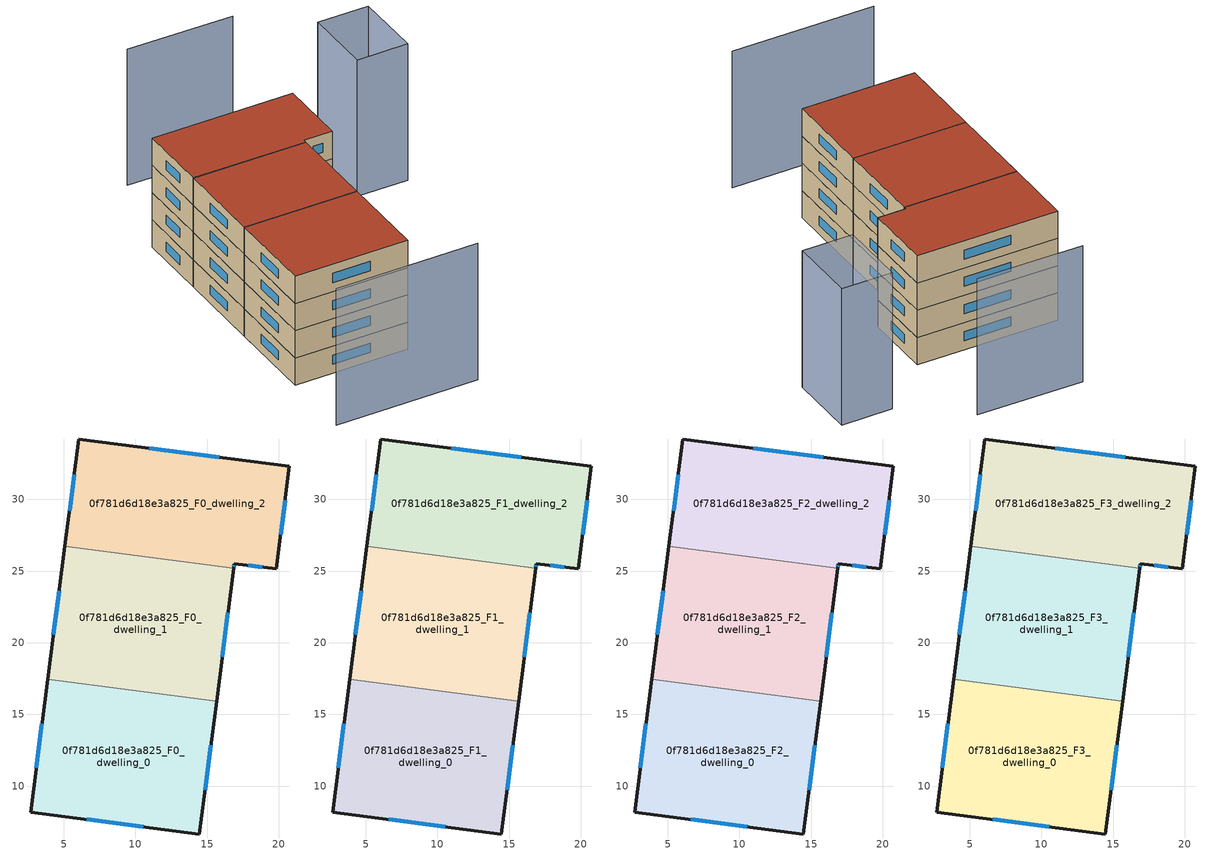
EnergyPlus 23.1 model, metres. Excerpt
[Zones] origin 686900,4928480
0f781d6d18e3a825_F0_dwelling_0
 floor ground (EU_floor_Construction): 15.65,15.92 14.45,6.65 2.68,8.17 3.88,17.45 z0
 wall outside (EU_wall_Construction): 3.88,17.45 2.68,8.17 14.45,6.65 15.65,15.92 z0:3
 wall to 0f781d6d18e3a825_F0_dwelling_1 (EU_wall_Construction): 15.65,15.92 3.88,17.45 z0:3
 window (EU_Window_Construction): 14.85,9.74 15.25,12.83 / 6.6,7.67 10.53,7.16 / 3.48,14.36 3.07,11.26 z1:2
0f781d6d18e3a825_F0_dwelling_1
 floor ground (EU_floor_Construction): 16.85,25.2 15.65,15.92 3.88,17.45 5.07,26.72 z0
 wall outside (EU_wall_Construction): 15.65,15.92 16.85,25.2 / 5.07,26.72 3.88,17.45 z0:3
 wall to 0f781d6d18e3a825_F0_dwelling_2 (EU_wall_Construction): 16.85,25.2 5.07,26.72 z0:3
 window (EU_Window_Construction): 16.05,19.01 16.45,22.11 / 4.68,23.63 4.27,20.54 z1:2
0f781d6d18e3a825_F0_dwelling_2
 floor ground (EU_floor_Construction): 20.74,32.31 19.82,25.14 16.9,25.52 16.85,25.2 5.07,26.72 6.05,34.21 z0
 wall outside (EU_wall_Construction): 16.85,25.2 16.9,25.52 19.82,25.14 20.74,32.31 6.05,34.21 5.07,26.72 z0:3
 window (EU_Window_Construction): 16.87,25.31 16.88,25.41 / 5.72,31.72 5.4,29.22 / 15.85,32.95 10.94,33.58 / 20.13,27.53 20.44,29.92 / 17.87,25.4 18.85,25.27 z1:2
0f781d6d18e3a825_F1_dwelling_0
 floor to 0f781d6d18e3a825_F0_dwelling_0 (EU_floor_Construction): 15.65,15.92 14.45,6.65 2.67,8.17 3.88,17.45 z3
 wall outside (EU_wall_Construction): 3.88,17.45 2.68,8.17 14.45,6.65 15.65,15.92 z3:6
 wall to 0f781d6d18e3a825_F1_dwelling_1 (EU_wall_Construction): 15.65,15.92 3.88,17.45 z3:6
 window (EU_Window_Construction): 14.85,9.74 15.25,12.83 / 6.6,7.67 10.53,7.16 / 3.48,14.36 3.07,11.26 z4:5
0f781d6d18e3a825_F1_dwelling_1
 floor to 0f781d6d18e3a825_F0_dwelling_1 (EU_floor_Construction): 16.85,25.2 15.65,15.92 3.88,17.45 5.07,26.72 z3
 wall outside (EU_wall_Construction): 15.65,15.92 16.85,25.2 / 5.07,26.72 3.88,17.45 z3:6
 wall to 0f781d6d18e3a825_F1_dwelling_2 (EU_wall_Construction): 16.85,25.2 5.07,26.72 z3:6
 window (EU_Window_Construction): 16.05,19.01 16.45,22.11 / 4.68,23.63 4.27,20.54 z4:5
0f781d6d18e3a825_F1_dwelling_2
 floor to 0f781d6d18e3a825_F0_dwelling_2 (EU_floor_Construction): 20.74,32.31 19.82,25.14 16.9,25.52 16.85,25.2 5.07,26.72 6.04,34.21 z3
 wall outside (EU_wall_Construction): 16.85,25.2 16.9,25.52 19.82,25.14 20.74,32.31 6.05,34.21 5.07,26.72 z3:6
 window (EU_Window_Construction): 16.87,25.31 16.88,25.41 / 5.72,31.72 5.4,29.22 / 15.85,32.95 10.94,33.58 / 20.13,27.53 20.44,29.92 / 17.87,25.4 18.85,25.27 z4:5
0f781d6d18e3a825_F2_dwelling_0
 floor to 0f781d6d18e3a825_F1_dwelling_0 (EU_floor_Construction): 15.65,15.92 14.45,6.65 2.67,8.17 3.88,17.45 z6
 wall outside (EU_wall_Construction): 3.88,17.45 2.68,8.17 14.45,6.65 15.65,15.92 z6:9
 wall to 0f781d6d18e3a825_F2_dwelling_1 (EU_wall_Construction): 15.65,15.92 3.88,17.45 z6:9
 window (EU_Window_Construction): 14.85,9.74 15.25,12.83 / 6.6,7.67 10.53,7.16 / 3.48,14.36 3.07,11.26 z7:8
0f781d6d18e3a825_F2_dwelling_1
 floor to 0f781d6d18e3a825_F1_dwelling_1 (EU_floor_Construction): 16.85,25.2 15.65,15.92 3.88,17.45 5.07,26.72 z6
 wall outside (EU_wall_Construction): 15.65,15.92 16.85,25.2 / 5.07,26.72 3.88,17.45 z6:9
 wall to 0f781d6d18e3a825_F2_dwelling_2 (EU_wall_Construction): 16.85,25.2 5.07,26.72 z6:9
 window (EU_Window_Construction): 16.05,19.01 16.45,22.11 / 4.68,23.63 4.27,20.54 z7:8
0f781d6d18e3a825_F2_dwelling_2
 floor to 0f781d6d18e3a825_F1_dwelling_2 (EU_floor_Construction): 20.74,32.31 19.82,25.14 16.9,25.52 16.85,25.2 5.07,26.72 6.04,34.21 z6
 wall outside (EU_wall_Construction): 16.85,25.2 16.9,25.52 19.82,25.14 20.74,32.31 6.05,34.21 5.07,26.72 z6:9
 window (EU_Window_Construction): 16.87,25.31 16.88,25.41 / 5.72,31.72 5.4,29.22 / 15.85,32.95 10.94,33.58 / 20.13,27.53 20.44,29.92 / 17.87,25.4 18.85,25.27 z7:8
0f781d6d18e3a825_F3_dwelling_0
 floor to 0f781d6d18e3a825_F2_dwelling_0 (EU_floor_Construction): 15.65,15.92 14.45,6.65 2.67,8.17 3.88,17.45 z9
 wall outside (EU_wall_Construction): 3.88,17.45 2.68,8.17 14.45,6.65 15.65,15.92 z9:12
 wall to 0f781d6d18e3a825_F3_dwelling_1 (EU_wall_Construction): 15.65,15.92 3.88,17.45 z9:12
 window (EU_Window_Construction): 14.85,9.74 15.25,12.83 / 6.6,7.67 10.53,7.16 / 3.48,14.36 3.07,11.26 z10:11
 roof outside (EU_roof_Construction): 14.45,6.65 15.65,15.92 3.88,17.45 2.68,8.17 z12
0f781d6d18e3a825_F3_dwelling_1
 floor to 0f781d6d18e3a825_F2_dwelling_1 (EU_floor_Construction): 16.85,25.2 15.65,15.92 3.88,17.45 5.07,26.72 z9
 wall outside (EU_wall_Construction): 15.65,15.92 16.85,25.2 / 5.07,26.72 3.88,17.45 z9:12
 wall to 0f781d6d18e3a825_F3_dwelling_2 (EU_wall_Construction): 16.85,25.2 5.07,26.72 z9:12
 window (EU_Window_Construction): 16.05,19.01 16.45,22.11 / 4.68,23.63 4.27,20.54 z10:11
 roof outside (EU_roof_Construction): 15.65,15.92 16.85,25.2 5.07,26.72 3.88,17.45 z12
0f781d6d18e3a825_F3_dwelling_2
 floor to 0f781d6d18e3a825_F2_dwelling_2 (EU_floor_Construction): 20.74,32.31 19.82,25.14 16.9,25.52 16.85,25.2 5.07,26.72 6.04,34.21 z9
 wall outside (EU_wall_Construction): 16.85,25.2 16.9,25.52 19.82,25.14 20.74,32.31 6.05,34.21 5.07,26.72 z9:12
 window (EU_Window_Construction): 16.87,25.31 16.88,25.41 / 5.72,31.72 5.4,29.22 / 15.85,32.95 10.94,33.58 / 20.13,27.53 20.44,29.92 / 17.87,25.4 18.85,25.27 z10:11
 roof outside (EU_roof_Construction): 19.82,25.14 20.74,32.31 6.05,34.21 5.07,26.72 16.85,25.2 16.9,25.52 z12
shading: 1.68,0.72 16.54,-1.21 / 21.38,42.19 10.37,43.72 / 26.05,29.51 26.97,36.67 / 26.97,36.67 32.24,36 / 32.24,36 31.33,28.84 / 31.33,28.84 26.05,29.51 z0:15
[Building]
EU S2 Campaign: North Axis=0; Terrain=City; Solar Distribution=FullExterior
[Site:Location]
Bologna: Latitude=44.5; Longitude=11.25; Time Zone=1; Elevation=37
[SizingPeriod:WeatherFileDays]
AnnualSizingPeriod: Begin Month=1; Begin Day of Month=1; End Month=12; End Day of Month=31; Day of Week for Start Day=Monday; Use Weather File Daylight Saving Period=No; Use Weather File Rain and Snow Indicators=No
[MATERIAL]
EU_InternalMass_Material: Roughness=MediumRough; Thickness=0.1; Conductivity=1; Density=1800; Specific Heat=900; Thermal Absorptance=0.9; Solar Absorptance=0.7; Visible Absorptance=0.7
[MATERIAL:NOMASS] Roughness=MediumRough; Thermal Absorptance=0.9; Solar Absorptance=0.7; Visible Absorptance=0.7
Name | Thermal Resistance
EU_wall_NoMass | 0.937881
EU_roof_NoMass | 0.548572
EU_floor_NoMass | 0.71348
[WINDOWMATERIAL:SIMPLEGLAZINGSYSTEM]
EU_Window_SimpleGlazing: UFactor=4.25633; Solar Heat Gain Coefficient=0.85; Visible Transmittance=0.85
[CONSTRUCTION]
EU_wall_Construction: EU_wall_NoMass
EU_roof_Construction: EU_roof_NoMass
EU_floor_Construction: EU_floor_NoMass
EU_Window_Construction: EU_Window_SimpleGlazing
EU_InternalMass_Construction: EU_InternalMass_Material
[ZONE] Type=1; Multiplier=1; Ceiling Height=autocalculate; Floor Area=autocalculate; Part of Total Floor Area=Yes
Name | Volume
0f781d6d18e3a825_F0_dwelling_0; 0f781d6d18e3a825_F1_dwelling_0; 0f781d6d18e3a825_F2_dwelling_0; 0f781d6d18e3a825_F3_dwelling_0 | 333.155
0f781d6d18e3a825_F0_dwelling_1; 0f781d6d18e3a825_F1_dwelling_1; 0f781d6d18e3a825_F2_dwelling_1; 0f781d6d18e3a825_F3_dwelling_1 | 333.169
0f781d6d18e3a825_F0_dwelling_2; 0f781d6d18e3a825_F1_dwelling_2; 0f781d6d18e3a825_F2_dwelling_2; 0f781d6d18e3a825_F3_dwelling_2 | 333.144
[INTERNALMASS] Construction=EU_InternalMass_Construction
Name | Zone or ZoneList | Surface Area
0f781d6d18e3a825_F0_dwelling_0_EU_InternalMass | 0f781d6d18e3a825_F0_dwelling_0 | 111.052
0f781d6d18e3a825_F0_dwelling_1_EU_InternalMass | 0f781d6d18e3a825_F0_dwelling_1 | 111.057
0f781d6d18e3a825_F0_dwelling_2_EU_InternalMass | 0f781d6d18e3a825_F0_dwelling_2 | 111.048
0f781d6d18e3a825_F1_dwelling_0_EU_InternalMass | 0f781d6d18e3a825_F1_dwelling_0 | 111.052
0f781d6d18e3a825_F1_dwelling_1_EU_InternalMass | 0f781d6d18e3a825_F1_dwelling_1 | 111.057
0f781d6d18e3a825_F1_dwelling_2_EU_InternalMass | 0f781d6d18e3a825_F1_dwelling_2 | 111.048
0f781d6d18e3a825_F2_dwelling_0_EU_InternalMass | 0f781d6d18e3a825_F2_dwelling_0 | 111.052
0f781d6d18e3a825_F2_dwelling_1_EU_InternalMass | 0f781d6d18e3a825_F2_dwelling_1 | 111.057
0f781d6d18e3a825_F2_dwelling_2_EU_InternalMass | 0f781d6d18e3a825_F2_dwelling_2 | 111.048
0f781d6d18e3a825_F3_dwelling_0_EU_InternalMass | 0f781d6d18e3a825_F3_dwelling_0 | 111.052
0f781d6d18e3a825_F3_dwelling_1_EU_InternalMass | 0f781d6d18e3a825_F3_dwelling_1 | 111.057
0f781d6d18e3a825_F3_dwelling_2_EU_InternalMass | 0f781d6d18e3a825_F3_dwelling_2 | 111.048
[OTHEREQUIPMENT] Fuel Type=Electricity; Design Level Calculation Method=Watts/Area; Power per Zone Floor Area=1; Fraction Latent=0; Fraction Radiant=0; Fraction Lost=0; Carbon Dioxide Generation Rate=0; EndUse Subcategory=EU_Step8_InternalGains
Name | Zone or ZoneList or Space or SpaceList | Schedule
EU_Step8_InternalGain_0f781d6d18e3a825_F0_dwelling_0_f000 | 0f781d6d18e3a825_F0_dwelling_0 | EU_Step8_GainSchedule_0f781d6d18e3a825_F0_dwelling_0_f000
EU_Step8_InternalGain_0f781d6d18e3a825_F0_dwelling_1_f000 | 0f781d6d18e3a825_F0_dwelling_1 | EU_Step8_GainSchedule_0f781d6d18e3a825_F0_dwelling_1_f000
EU_Step8_InternalGain_0f781d6d18e3a825_F0_dwelling_2_f000 | 0f781d6d18e3a825_F0_dwelling_2 | EU_Step8_GainSchedule_0f781d6d18e3a825_F0_dwelling_2_f000
EU_Step8_InternalGain_0f781d6d18e3a825_F1_dwelling_0_f000 | 0f781d6d18e3a825_F1_dwelling_0 | EU_Step8_GainSchedule_0f781d6d18e3a825_F1_dwelling_0_f000
EU_Step8_InternalGain_0f781d6d18e3a825_F1_dwelling_1_f000 | 0f781d6d18e3a825_F1_dwelling_1 | EU_Step8_GainSchedule_0f781d6d18e3a825_F1_dwelling_1_f000
EU_Step8_InternalGain_0f781d6d18e3a825_F1_dwelling_2_f000 | 0f781d6d18e3a825_F1_dwelling_2 | EU_Step8_GainSchedule_0f781d6d18e3a825_F1_dwelling_2_f000
EU_Step8_InternalGain_0f781d6d18e3a825_F2_dwelling_0_f000 | 0f781d6d18e3a825_F2_dwelling_0 | EU_Step8_GainSchedule_0f781d6d18e3a825_F2_dwelling_0_f000
EU_Step8_InternalGain_0f781d6d18e3a825_F2_dwelling_1_f000 | 0f781d6d18e3a825_F2_dwelling_1 | EU_Step8_GainSchedule_0f781d6d18e3a825_F2_dwelling_1_f000
EU_Step8_InternalGain_0f781d6d18e3a825_F2_dwelling_2_f000 | 0f781d6d18e3a825_F2_dwelling_2 | EU_Step8_GainSchedule_0f781d6d18e3a825_F2_dwelling_2_f000
EU_Step8_InternalGain_0f781d6d18e3a825_F3_dwelling_0_f000 | 0f781d6d18e3a825_F3_dwelling_0 | EU_Step8_GainSchedule_0f781d6d18e3a825_F3_dwelling_0_f000
EU_Step8_InternalGain_0f781d6d18e3a825_F3_dwelling_1_f000 | 0f781d6d18e3a825_F3_dwelling_1 | EU_Step8_GainSchedule_0f781d6d18e3a825_F3_dwelling_1_f000
EU_Step8_InternalGain_0f781d6d18e3a825_F3_dwelling_2_f000 | 0f781d6d18e3a825_F3_dwelling_2 | EU_Step8_GainSchedule_0f781d6d18e3a825_F3_dwelling_2_f000
[ZONEVENTILATION:DESIGNFLOWRATE] Schedule=EU_AlwaysOn; Design Flow Rate Calculation Method=AirChanges/Hour; Air Changes per Hour=0.687892; Ventilation Type=Natural; Fan Pressure Rise=0; Fan Total Efficiency=1; Constant Term Coefficient=1; Temperature Term Coefficient=0; Velocity Term Coefficient=0; Velocity Squared Term Coefficient=0; Minimum Indoor Temperature=-100; Maximum Indoor Temperature=100; Delta Temperature=-100; Minimum Outdoor Temperature=-100; Maximum Outdoor Temperature=100; Maximum Wind Speed=40
Name | Zone or ZoneList or Space or SpaceList
EU_ConstantAir_0f781d6d18e3a825_F0_dwelling_0 | 0f781d6d18e3a825_F0_dwelling_0
EU_ConstantAir_0f781d6d18e3a825_F0_dwelling_1 | 0f781d6d18e3a825_F0_dwelling_1
EU_ConstantAir_0f781d6d18e3a825_F0_dwelling_2 | 0f781d6d18e3a825_F0_dwelling_2
EU_ConstantAir_0f781d6d18e3a825_F1_dwelling_0 | 0f781d6d18e3a825_F1_dwelling_0
EU_ConstantAir_0f781d6d18e3a825_F1_dwelling_1 | 0f781d6d18e3a825_F1_dwelling_1
EU_ConstantAir_0f781d6d18e3a825_F1_dwelling_2 | 0f781d6d18e3a825_F1_dwelling_2
EU_ConstantAir_0f781d6d18e3a825_F2_dwelling_0 | 0f781d6d18e3a825_F2_dwelling_0
EU_ConstantAir_0f781d6d18e3a825_F2_dwelling_1 | 0f781d6d18e3a825_F2_dwelling_1
EU_ConstantAir_0f781d6d18e3a825_F2_dwelling_2 | 0f781d6d18e3a825_F2_dwelling_2
EU_ConstantAir_0f781d6d18e3a825_F3_dwelling_0 | 0f781d6d18e3a825_F3_dwelling_0
EU_ConstantAir_0f781d6d18e3a825_F3_dwelling_1 | 0f781d6d18e3a825_F3_dwelling_1
EU_ConstantAir_0f781d6d18e3a825_F3_dwelling_2 | 0f781d6d18e3a825_F3_dwelling_2
[HVACTEMPLATE:THERMOSTAT] Constant Heating Setpoint=20; Constant Cooling Setpoint=50
EU_HeatOnly_0f781d6d18e3a825_F0_dwelling_0; EU_HeatOnly_0f781d6d18e3a825_F0_dwelling_1; EU_HeatOnly_0f781d6d18e3a825_F0_dwelling_2; EU_HeatOnly_0f781d6d18e3a825_F1_dwelling_0; EU_HeatOnly_0f781d6d18e3a825_F1_dwelling_1; EU_HeatOnly_0f781d6d18e3a825_F1_dwelling_2; EU_HeatOnly_0f781d6d18e3a825_F2_dwelling_0; EU_HeatOnly_0f781d6d18e3a825_F2_dwelling_1; EU_HeatOnly_0f781d6d18e3a825_F2_dwelling_2; EU_HeatOnly_0f781d6d18e3a825_F3_dwelling_0; EU_HeatOnly_0f781d6d18e3a825_F3_dwelling_1; EU_HeatOnly_0f781d6d18e3a825_F3_dwelling_2
[HVACTEMPLATE:ZONE:IDEALLOADSAIRSYSTEM] System Availability Schedule=EU_AlwaysOn; Maximum Heating Supply Air Temperature=50; Minimum Cooling Supply Air Temperature=13; Maximum Heating Supply Air Humidity Ratio=0.0156; Minimum Cooling Supply Air Humidity Ratio=0.0077; Heating Limit=NoLimit; Cooling Limit=NoLimit; Heating Availability Schedule=EU_AlwaysOn; Cooling Availability Schedule=EU_CoolingOff; Dehumidification Control Type=ConstantSensibleHeatRatio; Cooling Sensible Heat Ratio=0.7; Dehumidification Setpoint=60; Humidification Control Type=None; Humidification Setpoint=30; Outdoor Air Method=None; Outdoor Air Flow Rate per Person=0.00944; Outdoor Air Flow Rate per Zone Floor Area=0; Outdoor Air Flow Rate per Zone=0; Demand Controlled Ventilation Type=None; Outdoor Air Economizer Type=NoEconomizer; Heat Recovery Type=None; Sensible Heat Recovery Effectiveness=0.7; Latent Heat Recovery Effectiveness=0.65
Name | Template Thermostat
0f781d6d18e3a825_F0_dwelling_0 | EU_HeatOnly_0f781d6d18e3a825_F0_dwelling_0
0f781d6d18e3a825_F0_dwelling_1 | EU_HeatOnly_0f781d6d18e3a825_F0_dwelling_1
0f781d6d18e3a825_F0_dwelling_2 | EU_HeatOnly_0f781d6d18e3a825_F0_dwelling_2
0f781d6d18e3a825_F1_dwelling_0 | EU_HeatOnly_0f781d6d18e3a825_F1_dwelling_0
0f781d6d18e3a825_F1_dwelling_1 | EU_HeatOnly_0f781d6d18e3a825_F1_dwelling_1
0f781d6d18e3a825_F1_dwelling_2 | EU_HeatOnly_0f781d6d18e3a825_F1_dwelling_2
0f781d6d18e3a825_F2_dwelling_0 | EU_HeatOnly_0f781d6d18e3a825_F2_dwelling_0
0f781d6d18e3a825_F2_dwelling_1 | EU_HeatOnly_0f781d6d18e3a825_F2_dwelling_1
0f781d6d18e3a825_F2_dwelling_2 | EU_HeatOnly_0f781d6d18e3a825_F2_dwelling_2
0f781d6d18e3a825_F3_dwelling_0 | EU_HeatOnly_0f781d6d18e3a825_F3_dwelling_0
0f781d6d18e3a825_F3_dwelling_1 | EU_HeatOnly_0f781d6d18e3a825_F3_dwelling_1
0f781d6d18e3a825_F3_dwelling_2 | EU_HeatOnly_0f781d6d18e3a825_F3_dwelling_2
[SIZING:ZONE] Zone Cooling Design Supply Air Temperature Input Method=SupplyAirTemperature; Zone Cooling Design Supply Air Temperature=13; Zone Heating Design Supply Air Temperature Input Method=SupplyAirTemperature; Zone Heating Design Supply Air Temperature=50; Zone Cooling Design Supply Air Humidity Ratio=0.008; Zone Heating Design Supply Air Humidity Ratio=0.008; Cooling Design Air Flow Method=DesignDay; Cooling Design Air Flow Rate=0; Cooling Minimum Air Flow per Zone Floor Area=0.000762; Cooling Minimum Air Flow=0; Cooling Minimum Air Flow Fraction=0.2; Heating Design Air Flow Method=DesignDay; Heating Design Air Flow Rate=0; Heating Maximum Air Flow per Zone Floor Area=0.002032; Heating Maximum Air Flow=0.141576; Heating Maximum Air Flow Fraction=0.3; Account for Dedicated Outdoor Air System=No; Dedicated Outdoor Air System Control Strategy=NeutralSupplyAir; Dedicated Outdoor Air Low Setpoint Temperature for Design=autosize; Dedicated Outdoor Air High Setpoint Temperature for Design=autosize; Zone Load Sizing Method=Sensible Load Only No Latent Load; Zone Latent Cooling Design Supply Air Humidity Ratio Input Method=HumidityRatioDifference; Zone Cooling Design Supply Air Humidity Ratio Difference=0.005; Zone Latent Heating Design Supply Air Humidity Ratio Input Method=HumidityRatioDifference; Zone Humidification Design Supply Air Humidity Ratio Difference=0.005
0f781d6d18e3a825_F0_dwelling_0; 0f781d6d18e3a825_F0_dwelling_1; 0f781d6d18e3a825_F0_dwelling_2; 0f781d6d18e3a825_F1_dwelling_0; 0f781d6d18e3a825_F1_dwelling_1; 0f781d6d18e3a825_F1_dwelling_2; 0f781d6d18e3a825_F2_dwelling_0; 0f781d6d18e3a825_F2_dwelling_1; 0f781d6d18e3a825_F2_dwelling_2; 0f781d6d18e3a825_F3_dwelling_0; 0f781d6d18e3a825_F3_dwelling_1; 0f781d6d18e3a825_F3_dwelling_2
[SCHEDULE:CONSTANT]
Name | Hourly Value
EU_AlwaysOn | 1
EU_CoolingOff | 0
[SCHEDULE:FILE] Column Number=1; Rows to Skip at Top=0; Number of Hours of Data=8760; Column Separator=Comma; Interpolate to Timestep=No; Minutes per Item=60; Adjust Schedule for Daylight Savings=Yes
Name | File
EU_Step8_GainSchedule_0f781d6d18e3a825_F0_dwelling_0_f000 | ../../schedules/0f781d6d18e3a825/0f781d6d18e3a825_F0_dwelling_0_f000_gain.csv
EU_Step8_GainSchedule_0f781d6d18e3a825_F0_dwelling_1_f000 | ../../schedules/0f781d6d18e3a825/0f781d6d18e3a825_F0_dwelling_1_f000_gain.csv
EU_Step8_GainSchedule_0f781d6d18e3a825_F0_dwelling_2_f000 | ../../schedules/0f781d6d18e3a825/0f781d6d18e3a825_F0_dwelling_2_f000_gain.csv
EU_Step8_GainSchedule_0f781d6d18e3a825_F1_dwelling_0_f000 | ../../schedules/0f781d6d18e3a825/0f781d6d18e3a825_F1_dwelling_0_f000_gain.csv
EU_Step8_GainSchedule_0f781d6d18e3a825_F1_dwelling_1_f000 | ../../schedules/0f781d6d18e3a825/0f781d6d18e3a825_F1_dwelling_1_f000_gain.csv
EU_Step8_GainSchedule_0f781d6d18e3a825_F1_dwelling_2_f000 | ../../schedules/0f781d6d18e3a825/0f781d6d18e3a825_F1_dwelling_2_f000_gain.csv
EU_Step8_GainSchedule_0f781d6d18e3a825_F2_dwelling_0_f000 | ../../schedules/0f781d6d18e3a825/0f781d6d18e3a825_F2_dwelling_0_f000_gain.csv
EU_Step8_GainSchedule_0f781d6d18e3a825_F2_dwelling_1_f000 | ../../schedules/0f781d6d18e3a825/0f781d6d18e3a825_F2_dwelling_1_f000_gain.csv
EU_Step8_GainSchedule_0f781d6d18e3a825_F2_dwelling_2_f000 | ../../schedules/0f781d6d18e3a825/0f781d6d18e3a825_F2_dwelling_2_f000_gain.csv
EU_Step8_GainSchedule_0f781d6d18e3a825_F3_dwelling_0_f000 | ../../schedules/0f781d6d18e3a825/0f781d6d18e3a825_F3_dwelling_0_f000_gain.csv
EU_Step8_GainSchedule_0f781d6d18e3a825_F3_dwelling_1_f000 | ../../schedules/0f781d6d18e3a825/0f781d6d18e3a825_F3_dwelling_1_f000_gain.csv
EU_Step8_GainSchedule_0f781d6d18e3a825_F3_dwelling_2_f000 | ../../schedules/0f781d6d18e3a825/0f781d6d18e3a825_F3_dwelling_2_f000_gain.csv
